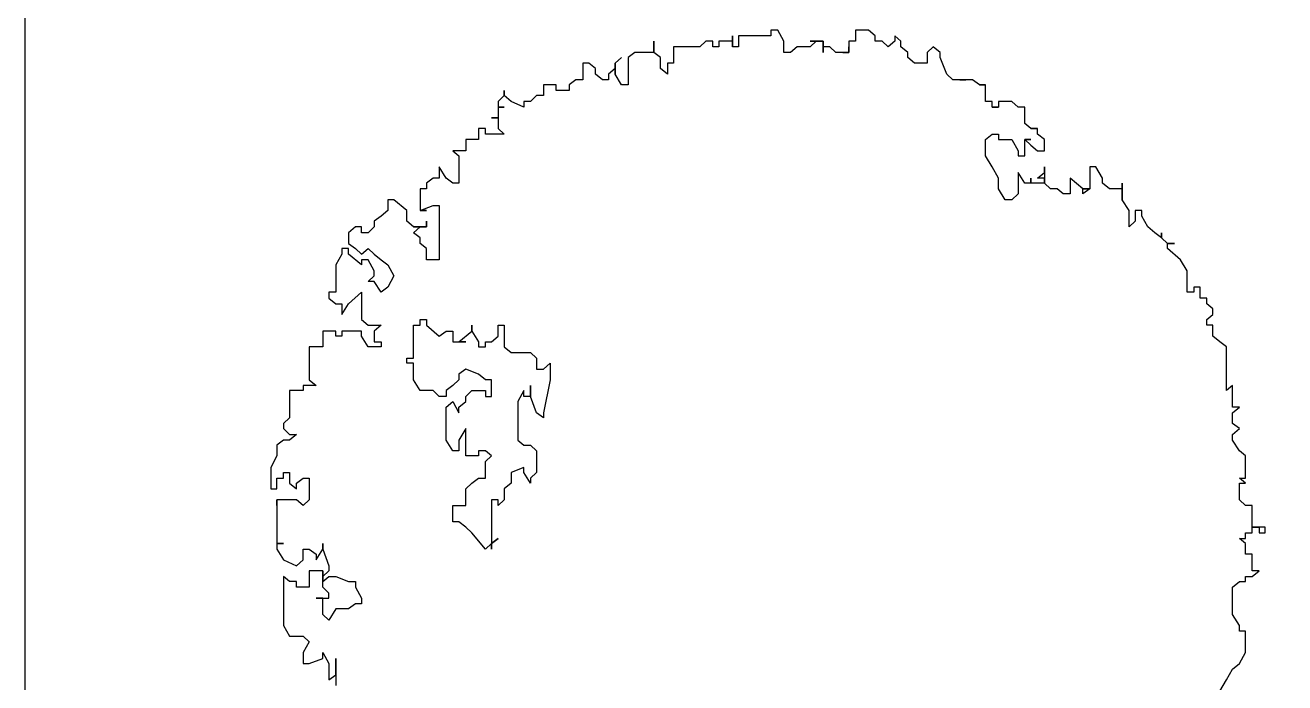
# Model space of a CAD drawing. Extents: x -30 to 1202, y 231 to 898.
# Drawn here: x 334.77 to 342.46, y 376.11 to 380.13 of the extents above; entities that cross this region are included whole.
import ezdxf

# ---------------------------------------------------------------- set-up
doc = ezdxf.new("R2010")
doc.units = 0
doc.header["$LTSCALE"] = 0.04
doc.layers.get('0').update_dxf_attribs({"linetype": 'CONTINUOUS'})
doc.layers.add('CONTORXXNP----00', color=255, linetype='CONTINUOUS')
doc.layers.add('PISO', color=1, linetype='CONTINUOUS')
doc.styles.get("Standard").update_dxf_attribs({"font": 'romans.shx'})

# ---------------------------------------------------------------- blocks, each defined once
blk = doc.blocks.new('ARB3')
at = {"color": 0}
for p, q in [((0.0136, 0.4913), (0.0078, 0.4913)), ((0.0078, 0.4913), (0.0078, 0.4852)), ((0.0136, 0.4852), (0.0136, 0.4913)), ((0.0078, 0.4782), (-0.0142, 0.4782)), ((-0.0142, 0.4782), (-0.0142, 0.4713)), ((0.0078, 0.4852), (0.0078, 0.4782)), ((0.0078, 0.4782), (0.0078, 0.4852)), ((0.0078, 0.4852), (0.0136, 0.4852)), ((0.0078, 0.4852), (0.0136, 0.4852)), ((0.0136, 0.4782), (0.0078, 0.4782)), ((0.0136, 0.4713), (0.0136, 0.4782)), ((0.0523, 0.4782), (0.0355, 0.4782)), ((0.0355, 0.4782), (0.0355, 0.4713)), ((0.0581, 0.4782), (0.0523, 0.4852)), ((0.0523, 0.4852), (0.0523, 0.4782)), ((0.0581, 0.4713), (0.0581, 0.4782)), ((-0.1085, 0.4583), (-0.1143, 0.4652)), ((-0.1143, 0.4652), (-0.1143, 0.4583)), ((-0.0924, 0.4652), (-0.0975, 0.4583)), ((-0.0866, 0.4583), (-0.0924, 0.4652)), ((-0.0698, 0.4652), (-0.0807, 0.4583)), ((-0.0646, 0.4713), (-0.0698, 0.4652)), ((-0.042, 0.4713), (-0.0646, 0.4713)), ((-0.0368, 0.4713), (-0.042, 0.4652)), ((-0.042, 0.4652), (-0.042, 0.4713)), ((-0.0368, 0.4652), (-0.0368, 0.4713)), ((-0.02, 0.4652), (-0.0368, 0.4652)), ((-0.0142, 0.4713), (-0.02, 0.4652)), ((0.0194, 0.4713), (0.0136, 0.4713)), ((0.0245, 0.4713), (0.0194, 0.4652)), ((0.0194, 0.4652), (0.0194, 0.4713)), ((0.0355, 0.4713), (0.0245, 0.4713)), ((0.0633, 0.4713), (0.0581, 0.4713)), ((0.0633, 0.4652), (0.0633, 0.4713)), ((0.0691, 0.4583), (0.0633, 0.4652)), ((0.1079, 0.4652), (0.0969, 0.4583)), ((0.1137, 0.4652), (0.1079, 0.4652)), ((0.1356, 0.4713), (0.1137, 0.4713)), ((0.1137, 0.4713), (0.1137, 0.4652)), ((0.1466, 0.4652), (0.1356, 0.4713)), ((0.1524, 0.4583), (0.1466, 0.4652)), ((-0.1757, 0.4521), (-0.1809, 0.4452)), ((-0.1311, 0.4521), (-0.1757, 0.4521)), ((-0.1143, 0.4583), (-0.1363, 0.4583)), ((-0.1363, 0.4583), (-0.1311, 0.4521)), ((-0.0975, 0.4583), (-0.1085, 0.4583)), ((-0.0807, 0.4583), (-0.0866, 0.4583)), ((0.0969, 0.4583), (0.0691, 0.4583)), ((0.1634, 0.4521), (0.1524, 0.4583)), ((0.175, 0.4452), (0.1634, 0.4521)), ((-0.2144, 0.4383), (-0.2196, 0.4321)), ((-0.2086, 0.4383), (-0.2144, 0.4383)), ((-0.2035, 0.4321), (-0.2086, 0.4383)), ((-0.1867, 0.4383), (-0.1976, 0.4383)), ((-0.1976, 0.4383), (-0.1976, 0.4321)), ((-0.1809, 0.4452), (-0.1867, 0.4383)), ((-0.2254, 0.4252), (-0.2364, 0.4252)), ((-0.2364, 0.4252), (-0.2364, 0.419)), ((-0.2196, 0.4321), (-0.2254, 0.4321)), ((-0.2254, 0.4321), (-0.2254, 0.4252)), ((-0.1976, 0.4321), (-0.2035, 0.4321)), ((-0.2532, 0.4121), (-0.2642, 0.4052)), ((-0.2312, 0.4121), (-0.2532, 0.4121)), ((-0.2364, 0.419), (-0.2312, 0.419)), ((-0.2312, 0.419), (-0.2312, 0.4121)), ((-0.281, 0.3921), (-0.281, 0.399)), ((-0.281, 0.399), (-0.281, 0.3921)), ((-0.2642, 0.4052), (-0.2758, 0.3921)), ((-0.2868, 0.386), (-0.2919, 0.386)), ((-0.2919, 0.386), (-0.2868, 0.386)), ((-0.2868, 0.386), (-0.2919, 0.3791)), ((-0.281, 0.3921), (-0.2868, 0.386)), ((-0.2758, 0.3921), (-0.281, 0.3921)), ((-0.2978, 0.3721), (-0.3087, 0.366)), ((-0.2919, 0.3791), (-0.2978, 0.3721)), ((-0.3087, 0.366), (-0.3146, 0.366)), ((-0.3146, 0.366), (-0.3146, 0.3591)), ((-0.3146, 0.3591), (-0.3036, 0.3591)), ((-0.3036, 0.3591), (-0.2978, 0.3529)), ((-0.3146, 0.3529), (-0.3255, 0.346)), ((-0.2978, 0.3529), (-0.3146, 0.3529)), ((-0.3255, 0.346), (-0.3423, 0.346)), ((-0.3423, 0.346), (-0.3365, 0.346)), ((-0.3365, 0.346), (-0.3365, 0.3329)), ((-0.3475, 0.326), (-0.3591, 0.3191)), ((-0.3423, 0.326), (-0.3475, 0.326)), ((-0.3365, 0.3329), (-0.3423, 0.326)), ((-0.3591, 0.3191), (-0.3591, 0.3129)), ((-0.3591, 0.3129), (-0.3365, 0.3129)), ((-0.3365, 0.3129), (-0.3365, 0.306)), ((-0.3365, 0.306), (-0.3365, 0.3129)), ((-0.3365, 0.3129), (-0.3313, 0.306)), ((-0.3365, 0.306), (-0.3475, 0.2929)), ((-0.3313, 0.306), (-0.3365, 0.306)), ((-0.3475, 0.2929), (-0.3313, 0.2929)), ((-0.3313, 0.286), (-0.3365, 0.2799)), ((-0.3313, 0.2929), (-0.3313, 0.286)), ((-0.3365, 0.2729), (-0.3423, 0.2668)), ((-0.3365, 0.2799), (-0.3365, 0.2729)), ((-0.3921, 0.2599), (-0.3979, 0.2599)), ((-0.3979, 0.2599), (-0.3979, 0.2529)), ((-0.3979, 0.2529), (-0.3979, 0.2599)), ((-0.3979, 0.2599), (-0.3979, 0.2529)), ((-0.3869, 0.2668), (-0.3921, 0.2599)), ((-0.3753, 0.2668), (-0.3869, 0.2668)), ((-0.3811, 0.2529), (-0.3753, 0.2599)), ((-0.3753, 0.2599), (-0.3753, 0.2668)), ((-0.3533, 0.2668), (-0.3591, 0.2668)), ((-0.3591, 0.2668), (-0.3423, 0.2668)), ((-0.3475, 0.2599), (-0.3533, 0.2668)), ((-0.3423, 0.2668), (-0.3475, 0.2668)), ((-0.3475, 0.2668), (-0.3475, 0.2599)), ((-0.3423, 0.2668), (-0.3423, 0.2529)), ((-0.403, 0.2468), (-0.4198, 0.2468)), ((-0.4198, 0.2468), (-0.4198, 0.2399)), ((-0.3979, 0.2529), (-0.403, 0.2468)), ((-0.3869, 0.2468), (-0.3869, 0.2529)), ((-0.3869, 0.2529), (-0.3869, 0.2468)), ((-0.3869, 0.2468), (-0.3811, 0.2529)), ((-0.3701, 0.2468), (-0.3869, 0.2468)), ((-0.3701, 0.2399), (-0.3701, 0.2468)), ((-0.3423, 0.2468), (-0.3533, 0.2399)), ((-0.3423, 0.2529), (-0.3475, 0.2529)), ((-0.3475, 0.2529), (-0.3423, 0.2529)), ((-0.3423, 0.2529), (-0.3423, 0.2468)), ((-0.4198, 0.2399), (-0.4256, 0.2337)), ((-0.4256, 0.2337), (-0.4256, 0.2199)), ((-0.3869, 0.2337), (-0.3753, 0.2399)), ((-0.3869, 0.2199), (-0.3869, 0.2337)), ((-0.3753, 0.2399), (-0.3701, 0.2399)), ((-0.3533, 0.2399), (-0.3313, 0.2399)), ((-0.3313, 0.2399), (-0.3255, 0.2337)), ((-0.3255, 0.2337), (-0.3255, 0.2268)), ((-0.4256, 0.2199), (-0.4198, 0.2199)), ((-0.4198, 0.2199), (-0.4198, 0.2137)), ((-0.4198, 0.2137), (-0.4198, 0.2199)), ((-0.4198, 0.2199), (-0.4198, 0.2137)), ((-0.3921, 0.2137), (-0.3921, 0.2199)), ((-0.3921, 0.2199), (-0.3869, 0.2199)), ((-0.3475, 0.2199), (-0.3591, 0.2137)), ((-0.3365, 0.2199), (-0.3475, 0.2199)), ((-0.3255, 0.2268), (-0.3365, 0.2199)), ((-0.4256, 0.2068), (-0.4424, 0.2068)), ((-0.4424, 0.2068), (-0.4424, 0.2007)), ((-0.4424, 0.2007), (-0.4424, 0.2068)), ((-0.4424, 0.2068), (-0.4424, 0.2007)), ((-0.4198, 0.2137), (-0.4256, 0.2137)), ((-0.4256, 0.2137), (-0.4256, 0.2068)), ((-0.3869, 0.2068), (-0.3921, 0.2137)), ((-0.3701, 0.2068), (-0.3869, 0.2068)), ((-0.3591, 0.2137), (-0.3701, 0.2068)), ((-0.4424, 0.2007), (-0.4476, 0.1937)), ((-0.4476, 0.1937), (-0.4476, 0.1807)), ((-0.4476, 0.1807), (-0.4476, 0.1868)), ((-0.4476, 0.1868), (-0.4476, 0.1737)), ((-0.4534, 0.1676), (-0.4702, 0.1607)), ((-0.4476, 0.1737), (-0.4534, 0.1676)), ((-0.4754, 0.1607), (-0.4812, 0.1537)), ((-0.4702, 0.1607), (-0.4754, 0.1607)), ((-0.4812, 0.1537), (-0.4754, 0.1476)), ((-0.4754, 0.1476), (-0.4644, 0.1476)), ((-0.4644, 0.1476), (-0.4644, 0.1345)), ((-0.4644, 0.1345), (-0.4702, 0.1276)), ((-0.487, 0.1207), (-0.4922, 0.1145)), ((-0.4812, 0.1207), (-0.487, 0.1207)), ((-0.4754, 0.1276), (-0.4812, 0.1207)), ((-0.4702, 0.1276), (-0.4754, 0.1276)), ((-0.4922, 0.1145), (-0.487, 0.1145)), ((-0.487, 0.1145), (-0.4812, 0.1076)), ((-0.4812, 0.1076), (-0.487, 0.1015)), ((-0.487, 0.0945), (-0.4922, 0.0945)), ((-0.487, 0.1015), (-0.487, 0.0945)), ((-0.498, 0.0745), (-0.487, 0.0745)), ((-0.487, 0.0745), (-0.487, 0.0676)), ((-0.487, 0.0676), (-0.4754, 0.0676)), ((-0.4754, 0.0676), (-0.4812, 0.0676)), ((-0.4812, 0.0676), (-0.4754, 0.0676)), ((-0.4754, 0.0676), (-0.4754, 0.0615)), ((-0.4754, 0.0615), (-0.4754, 0.0676)), ((-0.4754, 0.0676), (-0.4754, 0.0546)), ((-0.4754, 0.0546), (-0.4812, 0.0484)), ((-0.4754, 0.0415), (-0.487, 0.0415)), ((-0.487, 0.0415), (-0.487, 0.0284)), ((-0.4812, 0.0484), (-0.4812, 0.0415)), ((-0.4812, 0.0415), (-0.4754, 0.0415)), ((-0.487, 0.0284), (-0.487, 0.0346)), ((-0.487, 0.0346), (-0.4812, 0.0284)), ((-0.4812, 0.0284), (-0.4812, 0.0153)), ((-0.4812, 0.0153), (-0.4754, 0.0084)), ((-0.487, 0.0015), (-0.498, -0.0047)), ((-0.4754, 0.0015), (-0.487, 0.0015)), ((-0.4754, 0.0084), (-0.4754, 0.0015)), ((-0.4922, -0.0446), (-0.4812, -0.0446)), ((-0.4812, -0.0508), (-0.4922, -0.0508)), ((-0.4922, -0.0508), (-0.487, -0.0508)), ((-0.487, -0.0508), (-0.487, -0.0646)), ((-0.4812, -0.0446), (-0.4812, -0.0508)), ((-0.487, -0.0646), (-0.4812, -0.0646)), ((-0.4812, -0.0708), (-0.487, -0.0708)), ((-0.487, -0.0708), (-0.487, -0.0777)), ((-0.4812, -0.0646), (-0.4812, -0.0708)), ((-0.487, -0.0777), (-0.4812, -0.0839)), ((-0.4812, -0.0839), (-0.4812, -0.1108)), ((-0.4812, -0.1108), (-0.4644, -0.1108)), ((-0.4644, -0.1108), (-0.4644, -0.1169)), ((-0.4702, -0.1238), (-0.4754, -0.1308)), ((-0.4592, -0.1238), (-0.4702, -0.1238)), ((-0.4644, -0.1169), (-0.4534, -0.1169)), ((-0.4534, -0.1169), (-0.4592, -0.1238)), ((-0.4754, -0.1308), (-0.487, -0.1308)), ((-0.487, -0.1308), (-0.4754, -0.1308)), ((-0.4754, -0.1308), (-0.4754, -0.15)), ((-0.4754, -0.15), (-0.4702, -0.1569)), ((-0.4702, -0.1569), (-0.4424, -0.1569)), ((-0.4644, -0.17), (-0.4702, -0.1638)), ((-0.4702, -0.1638), (-0.4644, -0.17)), ((-0.4424, -0.1638), (-0.4534, -0.17)), ((-0.4424, -0.1569), (-0.4424, -0.1638)), ((-0.4534, -0.17), (-0.4644, -0.17)), ((-0.4644, -0.17), (-0.4592, -0.17)), ((-0.4592, -0.17), (-0.4534, -0.1769)), ((-0.4534, -0.1769), (-0.4476, -0.1769)), ((-0.4476, -0.1769), (-0.4476, -0.1831)), ((-0.4592, -0.19), (-0.4644, -0.1969)), ((-0.4534, -0.19), (-0.4592, -0.19)), ((-0.4476, -0.1831), (-0.4534, -0.19)), ((-0.4644, -0.1969), (-0.4644, -0.2031)), ((-0.4644, -0.2031), (-0.4476, -0.2031)), ((-0.4476, -0.2031), (-0.4476, -0.21)), ((-0.4476, -0.21), (-0.4424, -0.2169)), ((-0.4424, -0.2169), (-0.4366, -0.2169)), ((-0.4366, -0.2169), (-0.4366, -0.23)), ((-0.4366, -0.23), (-0.4424, -0.23)), ((-0.4424, -0.23), (-0.4424, -0.243)), ((-0.4424, -0.243), (-0.4315, -0.243)), ((-0.4315, -0.243), (-0.4315, -0.25)), ((-0.1531, -0.243), (-0.1589, -0.2361)), ((-0.1589, -0.2361), (-0.1421, -0.2361)), ((-0.1531, -0.25), (-0.1531, -0.243)), ((-0.1421, -0.2361), (-0.1085, -0.243)), ((-0.1085, -0.243), (-0.1033, -0.243)), ((-0.1033, -0.243), (-0.1085, -0.25)), ((-0.4315, -0.25), (-0.4256, -0.2561)), ((-0.4256, -0.2561), (-0.4256, -0.263)), ((-0.1699, -0.2561), (-0.1641, -0.25)), ((-0.1699, -0.2761), (-0.1699, -0.2561)), ((-0.1641, -0.25), (-0.1531, -0.25)), ((-0.1253, -0.2561), (-0.1363, -0.2561)), ((-0.1363, -0.2561), (-0.1253, -0.2561)), ((-0.1085, -0.25), (-0.1253, -0.2561)), ((-0.1253, -0.2561), (-0.1253, -0.263)), ((-0.0756, -0.2561), (-0.0698, -0.25)), ((-0.0756, -0.263), (-0.0756, -0.2561)), ((-0.0698, -0.25), (-0.0478, -0.25)), ((-0.0478, -0.25), (-0.042, -0.2561)), ((-0.0368, -0.2561), (-0.0478, -0.263)), ((-0.042, -0.2561), (-0.0368, -0.2561)), ((-0.4256, -0.263), (-0.4198, -0.263)), ((-0.4198, -0.263), (-0.4256, -0.2761)), ((-0.1253, -0.263), (-0.1311, -0.263)), ((-0.1311, -0.263), (-0.1201, -0.2692)), ((-0.1201, -0.2692), (-0.0807, -0.2692)), ((-0.0807, -0.2692), (-0.0756, -0.263)), ((-0.0478, -0.263), (-0.053, -0.263)), ((-0.053, -0.263), (-0.0478, -0.2761)), ((-0.4256, -0.2761), (-0.4315, -0.283)), ((-0.1757, -0.283), (-0.1699, -0.2761)), ((-0.0478, -0.2761), (-0.0368, -0.2761)), ((-0.0368, -0.2761), (-0.031, -0.283)), ((-0.4315, -0.283), (-0.4366, -0.283)), ((-0.4366, -0.283), (-0.4315, -0.283)), ((-0.4315, -0.283), (-0.4256, -0.2892)), ((-0.4256, -0.2892), (-0.4198, -0.2892)), ((-0.4198, -0.2892), (-0.4198, -0.283)), ((-0.4198, -0.283), (-0.4198, -0.2892)), ((-0.4198, -0.2892), (-0.4089, -0.2892)), ((-0.4089, -0.2892), (-0.4089, -0.2961)), ((-0.4089, -0.2961), (-0.4089, -0.2892)), ((-0.4089, -0.2892), (-0.3979, -0.2892)), ((-0.3979, -0.2892), (-0.3921, -0.283)), ((-0.3921, -0.283), (-0.3921, -0.3022)), ((-0.1976, -0.2892), (-0.1976, -0.283)), ((-0.1976, -0.283), (-0.1757, -0.283)), ((-0.1867, -0.2892), (-0.1976, -0.2892)), ((-0.1809, -0.2961), (-0.1867, -0.2892)), ((-0.031, -0.283), (-0.02, -0.283)), ((-0.02, -0.283), (-0.0142, -0.2892)), ((-0.0142, -0.2892), (-0.02, -0.2892)), ((-0.02, -0.2892), (-0.02, -0.2961)), ((0.0245, -0.2961), (0.0194, -0.2892)), ((0.0194, -0.2892), (0.0245, -0.2961)), ((-0.3921, -0.3022), (-0.3979, -0.3022)), ((-0.3979, -0.3022), (-0.3979, -0.3092)), ((-0.1809, -0.3022), (-0.1809, -0.2961)), ((-0.1757, -0.3022), (-0.1809, -0.3022)), ((-0.1757, -0.3092), (-0.1757, -0.3022)), ((-0.1421, -0.3022), (-0.1479, -0.3092)), ((-0.1253, -0.2961), (-0.1421, -0.2961)), ((-0.1421, -0.2961), (-0.1421, -0.3022)), ((-0.1311, -0.3161), (-0.1311, -0.3022)), ((-0.1311, -0.3022), (-0.1253, -0.3022)), ((-0.1253, -0.3022), (-0.1253, -0.2961)), ((-0.0646, -0.2961), (-0.0698, -0.3022)), ((-0.0698, -0.3022), (-0.0698, -0.3092)), ((-0.0588, -0.3022), (-0.0646, -0.2961)), ((-0.042, -0.3022), (-0.0588, -0.3022)), ((-0.042, -0.3092), (-0.042, -0.3022)), ((-0.02, -0.2961), (0.0304, -0.2961)), ((0.0304, -0.3022), (0.0136, -0.3161)), ((0.0304, -0.2961), (0.0245, -0.2961)), ((0.0245, -0.2961), (0.0304, -0.3022)), ((-0.3979, -0.3092), (-0.3869, -0.3092)), ((-0.3869, -0.3092), (-0.3869, -0.3222)), ((-0.1918, -0.3161), (-0.1976, -0.3161)), ((-0.1976, -0.3161), (-0.1918, -0.3161)), ((-0.1918, -0.3161), (-0.1809, -0.3092)), ((-0.1809, -0.3292), (-0.1918, -0.3161)), ((-0.1809, -0.3092), (-0.1757, -0.3092)), ((-0.1479, -0.3092), (-0.1531, -0.3222)), ((-0.1253, -0.3222), (-0.1311, -0.3161)), ((-0.0698, -0.3092), (-0.0646, -0.3092)), ((-0.0646, -0.3092), (-0.0646, -0.3222)), ((-0.0368, -0.3161), (-0.042, -0.3092)), ((-0.031, -0.3222), (-0.0368, -0.3161)), ((0.0136, -0.3161), (0.0078, -0.3222)), ((-0.3869, -0.3222), (-0.3753, -0.3222)), ((-0.3753, -0.3222), (-0.3753, -0.3353)), ((-0.3753, -0.3353), (-0.3701, -0.3292)), ((-0.3701, -0.3292), (-0.3423, -0.3292)), ((-0.3423, -0.3292), (-0.3423, -0.3353)), ((-0.1809, -0.3353), (-0.1809, -0.3222)), ((-0.1809, -0.3222), (-0.1809, -0.3292)), ((-0.1809, -0.3292), (-0.1809, -0.3222)), ((-0.1809, -0.3222), (-0.1809, -0.3292)), ((-0.1531, -0.3222), (-0.1479, -0.3292)), ((-0.1479, -0.3292), (-0.1421, -0.3292)), ((-0.1421, -0.3292), (-0.1363, -0.3353)), ((-0.1201, -0.3222), (-0.1253, -0.3222)), ((-0.1143, -0.3292), (-0.1201, -0.3222)), ((-0.1201, -0.3353), (-0.1085, -0.3292)), ((-0.1085, -0.3292), (-0.1143, -0.3292)), ((-0.0646, -0.3222), (-0.0924, -0.3222)), ((-0.0924, -0.3222), (-0.0807, -0.3292)), ((-0.0807, -0.3292), (-0.0698, -0.3292)), ((-0.0698, -0.3292), (-0.0698, -0.3353)), ((-0.0142, -0.3222), (-0.031, -0.3222)), ((-0.0142, -0.3353), (-0.0142, -0.3222)), ((0.0078, -0.3222), (0.0026, -0.3292)), ((0.0026, -0.3292), (0.0026, -0.3353)), ((-0.3475, -0.3422), (-0.3591, -0.3492)), ((-0.3423, -0.3353), (-0.3475, -0.3422)), ((-0.1918, -0.3422), (-0.1918, -0.3353)), ((-0.1918, -0.3353), (-0.1809, -0.3353)), ((-0.1867, -0.3492), (-0.1918, -0.3422)), ((-0.1363, -0.3353), (-0.1311, -0.3422)), ((-0.1311, -0.3422), (-0.1253, -0.3422)), ((-0.1253, -0.3422), (-0.1253, -0.3492)), ((-0.1143, -0.3422), (-0.1201, -0.3353)), ((-0.0807, -0.3422), (-0.1143, -0.3422)), ((-0.0698, -0.3353), (-0.0807, -0.3422)), ((0.0026, -0.3353), (-0.0142, -0.3353)), ((-0.3591, -0.3492), (-0.3475, -0.3492)), ((-0.3475, -0.3492), (-0.3475, -0.3553)), ((-0.3475, -0.3553), (-0.3423, -0.3622)), ((-0.3197, -0.3553), (-0.3197, -0.3492)), ((-0.3197, -0.3492), (-0.2642, -0.3492)), ((-0.3146, -0.3684), (-0.3197, -0.3553)), ((-0.2642, -0.3492), (-0.2642, -0.3622)), ((-0.1976, -0.3622), (-0.1867, -0.3492)), ((-0.1253, -0.3492), (-0.1311, -0.3553)), ((-0.1311, -0.3553), (-0.1311, -0.3684)), ((-0.3423, -0.3622), (-0.3365, -0.3622)), ((-0.3365, -0.3622), (-0.3365, -0.3684)), ((-0.3365, -0.3684), (-0.3146, -0.3684)), ((-0.3146, -0.3684), (-0.3146, -0.3622)), ((-0.3146, -0.3622), (-0.3146, -0.3684)), ((-0.2978, -0.3622), (-0.3036, -0.3622)), ((-0.3036, -0.3622), (-0.2978, -0.3622)), ((-0.2978, -0.3684), (-0.2978, -0.3622)), ((-0.2978, -0.3622), (-0.2978, -0.3753)), ((-0.2919, -0.3753), (-0.2978, -0.3684)), ((-0.2868, -0.3684), (-0.2919, -0.3753)), ((-0.281, -0.3684), (-0.2868, -0.3684)), ((-0.2758, -0.3622), (-0.281, -0.3684)), ((-0.2642, -0.3622), (-0.2758, -0.3622)), ((-0.2035, -0.3684), (-0.2035, -0.3622)), ((-0.2035, -0.3622), (-0.1976, -0.3622)), ((-0.1976, -0.3684), (-0.2035, -0.3684)), ((-0.1976, -0.3753), (-0.1976, -0.3684)), ((-0.1311, -0.3684), (-0.1421, -0.3753)), ((-0.3146, -0.3822), (-0.3255, -0.3953)), ((-0.3036, -0.3822), (-0.3146, -0.3822)), ((-0.2978, -0.3753), (-0.3036, -0.3822)), ((-0.1641, -0.3753), (-0.1976, -0.3753)), ((-0.1641, -0.3822), (-0.1641, -0.3753)), ((-0.1589, -0.3822), (-0.1641, -0.3822)), ((-0.1421, -0.3753), (-0.1589, -0.3753)), ((-0.1589, -0.3753), (-0.1589, -0.3822)), ((-0.3255, -0.3953), (-0.3255, -0.4014)), ((-0.259, -0.4014), (-0.248, -0.3953)), ((-0.248, -0.3953), (-0.2364, -0.4014)), ((-0.3255, -0.4014), (-0.3146, -0.4014)), ((-0.3146, -0.4014), (-0.3087, -0.4084)), ((-0.3087, -0.4084), (-0.3036, -0.4153)), ((-0.27, -0.4153), (-0.2642, -0.4084)), ((-0.2642, -0.4084), (-0.259, -0.4014)), ((-0.2312, -0.4084), (-0.2422, -0.4153)), ((-0.2364, -0.4014), (-0.2312, -0.4084)), ((-0.1976, -0.4214), (-0.1976, -0.4084)), ((-0.1976, -0.4084), (-0.1918, -0.4153)), ((-0.1809, -0.4153), (-0.1809, -0.4084)), ((-0.1809, -0.4084), (-0.1757, -0.4084)), ((-0.1757, -0.4084), (-0.1757, -0.4214)), ((-0.3036, -0.4153), (-0.2978, -0.4153)), ((-0.2978, -0.4153), (-0.2919, -0.4214)), ((-0.2919, -0.4214), (-0.2919, -0.4284)), ((-0.2758, -0.4214), (-0.27, -0.4153)), ((-0.27, -0.4284), (-0.2758, -0.4214)), ((-0.2532, -0.4153), (-0.2642, -0.4214)), ((-0.2642, -0.4214), (-0.2642, -0.4284)), ((-0.248, -0.4153), (-0.2532, -0.4153)), ((-0.2422, -0.4214), (-0.248, -0.4153)), ((-0.2422, -0.4153), (-0.2422, -0.4214)), ((-0.2035, -0.4284), (-0.1976, -0.4214)), ((-0.1918, -0.4153), (-0.1809, -0.4153)), ((-0.1757, -0.4214), (-0.1867, -0.4284)), ((-0.2919, -0.4284), (-0.2978, -0.4284)), ((-0.2978, -0.4284), (-0.2978, -0.4345)), ((-0.2978, -0.4345), (-0.2919, -0.4414)), ((-0.281, -0.4414), (-0.2758, -0.4345)), ((-0.2758, -0.4345), (-0.27, -0.4284)), ((-0.259, -0.4284), (-0.27, -0.4414)), ((-0.2642, -0.4284), (-0.259, -0.4284)), ((-0.2196, -0.4414), (-0.2312, -0.4284)), ((-0.2312, -0.4284), (-0.2035, -0.4284)), ((-0.1867, -0.4284), (-0.1918, -0.4284)), ((-0.1918, -0.4284), (-0.1918, -0.4484)), ((0.0633, -0.4414), (0.0633, -0.4345)), ((0.0633, -0.4345), (0.0691, -0.4345)), ((0.0691, -0.4345), (0.0801, -0.4284)), ((0.0801, -0.4284), (0.0859, -0.4284)), ((0.0859, -0.4284), (0.0859, -0.4345)), ((0.0859, -0.4345), (0.0911, -0.4414)), ((-0.2919, -0.4414), (-0.281, -0.4414)), ((-0.27, -0.4414), (-0.2758, -0.4414)), ((-0.2758, -0.4414), (-0.2758, -0.4484)), ((-0.2758, -0.4484), (-0.27, -0.4484)), ((-0.27, -0.4484), (-0.259, -0.4545)), ((-0.2086, -0.4484), (-0.2196, -0.4414)), ((-0.2196, -0.4545), (-0.2196, -0.4484)), ((-0.2196, -0.4484), (-0.2086, -0.4484)), ((-0.1918, -0.4484), (-0.1867, -0.4484)), ((-0.1867, -0.4484), (-0.1867, -0.4545)), ((0.0581, -0.4545), (0.0633, -0.4414)), ((0.0911, -0.4414), (0.0911, -0.4545)), ((-0.259, -0.4545), (-0.2312, -0.4545)), ((-0.2312, -0.4545), (-0.2312, -0.4614)), ((-0.2312, -0.4614), (-0.2254, -0.4614)), ((-0.2254, -0.4614), (-0.2196, -0.4545)), ((-0.1867, -0.4545), (-0.1918, -0.4545)), ((-0.1918, -0.4545), (-0.1918, -0.4676)), ((0.0304, -0.4676), (0.0472, -0.4614)), ((0.0472, -0.4614), (0.0523, -0.4614)), ((0.0523, -0.4614), (0.0581, -0.4676)), ((0.0581, -0.4614), (0.0581, -0.4545)), ((0.0633, -0.4676), (0.0581, -0.4614)), ((0.0749, -0.4614), (0.0691, -0.4676)), ((0.0801, -0.4614), (0.0749, -0.4614)), ((0.0801, -0.4745), (0.0801, -0.4614)), ((0.0911, -0.4545), (0.1027, -0.4614)), ((0.1027, -0.4614), (0.0969, -0.4676)), ((0.1356, -0.4676), (0.1466, -0.4614)), ((0.1582, -0.4545), (0.1415, -0.4545)), ((0.1415, -0.4545), (0.1692, -0.4545)), ((0.1466, -0.4614), (0.1634, -0.4614)), ((0.1634, -0.4614), (0.1582, -0.4545)), ((-0.1918, -0.4676), (-0.1757, -0.4676)), ((-0.1757, -0.4676), (-0.1757, -0.4814)), ((0.0304, -0.4676), (0.0245, -0.4676)), ((0.0245, -0.4676), (0.0304, -0.4676)), ((0.0413, -0.4745), (0.0304, -0.4676)), ((0.0691, -0.4676), (0.0523, -0.4676)), ((0.0523, -0.4676), (0.0523, -0.4814)), ((0.0581, -0.4676), (0.0633, -0.4676)), ((0.0969, -0.4676), (0.0801, -0.4676)), ((0.0801, -0.4676), (0.0801, -0.4745)), ((0.1415, -0.4676), (0.1356, -0.4676)), ((0.1466, -0.4814), (0.1415, -0.4676)), ((-0.1757, -0.4814), (-0.1421, -0.4814)), ((-0.1421, -0.4814), (-0.1363, -0.4745)), ((-0.1363, -0.4745), (-0.1363, -0.4876)), ((-0.042, -0.4876), (-0.042, -0.4814)), ((-0.042, -0.4814), (-0.02, -0.4814)), ((-0.02, -0.4814), (-0.0142, -0.4876)), ((0.0304, -0.4814), (0.0355, -0.4745)), ((0.0304, -0.4876), (0.0304, -0.4814)), ((0.0355, -0.4745), (0.0413, -0.4745)), ((0.0523, -0.4814), (0.0691, -0.4814)), ((0.0691, -0.4814), (0.0691, -0.4945)), ((0.1188, -0.4876), (0.1247, -0.4814)), ((0.1247, -0.4814), (0.1356, -0.4876)), ((0.1466, -0.4876), (0.1466, -0.4814)), ((-0.1363, -0.4876), (-0.1311, -0.4876)), ((-0.1311, -0.4876), (-0.1311, -0.5014)), ((-0.0866, -0.5014), (-0.0866, -0.4945)), ((-0.0866, -0.4945), (-0.0807, -0.5014)), ((-0.0368, -0.4945), (-0.042, -0.4876)), ((-0.0368, -0.5014), (-0.031, -0.4945)), ((-0.031, -0.4945), (-0.0368, -0.4945)), ((-0.0142, -0.4876), (-0.02, -0.4945)), ((-0.02, -0.4945), (-0.02, -0.5145)), ((0.0413, -0.4876), (0.0304, -0.4876)), ((0.0472, -0.4945), (0.0413, -0.4876)), ((0.0413, -0.5076), (0.0472, -0.4945)), ((0.0691, -0.4945), (0.0633, -0.4945)), ((0.0633, -0.4945), (0.0633, -0.5014)), ((0.1188, -0.5014), (0.1188, -0.4876)), ((0.1356, -0.4876), (0.1466, -0.4876)), ((-0.1311, -0.5014), (-0.1033, -0.5014)), ((-0.1033, -0.5014), (-0.0975, -0.5076)), ((-0.0975, -0.5076), (-0.0924, -0.5076)), ((-0.0924, -0.5076), (-0.0866, -0.5014)), ((-0.0807, -0.5014), (-0.0807, -0.5076)), ((-0.0807, -0.5076), (-0.0756, -0.5145)), ((-0.0478, -0.5076), (-0.0478, -0.5014)), ((-0.0478, -0.5014), (-0.0368, -0.5014)), ((-0.042, -0.5076), (-0.0478, -0.5076)), ((-0.042, -0.5145), (-0.042, -0.5076)), ((0.0245, -0.5145), (0.0245, -0.5076)), ((0.0245, -0.5076), (0.0245, -0.5145)), ((0.0304, -0.5145), (0.0413, -0.5076)), ((0.0633, -0.5014), (0.0581, -0.5076)), ((0.0581, -0.5076), (0.1079, -0.5076)), ((0.1079, -0.5076), (0.1188, -0.5014)), ((-0.0756, -0.5145), (-0.0646, -0.5145)), ((-0.0646, -0.5145), (-0.053, -0.5206)), ((-0.053, -0.5206), (-0.031, -0.5206)), ((-0.031, -0.5145), (-0.042, -0.5145)), ((-0.031, -0.5206), (-0.031, -0.5145)), ((-0.02, -0.5145), (-0.0142, -0.5145)), ((-0.0142, -0.5145), (-0.02, -0.5145)), ((-0.02, -0.5145), (0.0245, -0.5145)), ((0.0245, -0.5145), (0.0304, -0.5145))]:
    blk.add_line(p, q, dxfattribs=at)
for p, q in [((-0.4922, 0.0945), (-0.498, 0.0876)), ((-0.498, 0.0876), (-0.498, 0.0745)), ((-0.498, -0.0047), (-0.498, -0.0116)), ((-0.498, -0.0116), (-0.4922, -0.0116)), ((-0.4922, -0.0116), (-0.4922, -0.0446))]:
    blk.add_line(p, q)
at = {"layer": 'CONTORXXNP----00'}
for p, q in [((-0.0142, 0.4782), (-0.0142, 0.4713)), ((0.0078, 0.4782), (-0.0142, 0.4782)), ((0.0136, 0.4782), (0.0078, 0.4782)), ((0.0136, 0.4713), (0.0136, 0.4782)), ((0.0355, 0.4782), (0.0355, 0.4713)), ((0.0523, 0.4782), (0.0355, 0.4782)), ((0.0523, 0.4852), (0.0523, 0.4782)), ((0.0581, 0.4782), (0.0523, 0.4852)), ((0.0581, 0.4713), (0.0581, 0.4782)), ((-0.1143, 0.4652), (-0.1143, 0.4583)), ((-0.1085, 0.4583), (-0.1143, 0.4652)), ((-0.0924, 0.4652), (-0.0975, 0.4583)), ((-0.0866, 0.4583), (-0.0924, 0.4652)), ((-0.0698, 0.4652), (-0.0807, 0.4583)), ((-0.0646, 0.4713), (-0.0698, 0.4652)), ((-0.042, 0.4713), (-0.0646, 0.4713)), ((-0.042, 0.4652), (-0.042, 0.4713)), ((-0.0368, 0.4713), (-0.042, 0.4652)), ((-0.0368, 0.4652), (-0.0368, 0.4713)), ((-0.02, 0.4652), (-0.0368, 0.4652)), ((-0.0142, 0.4713), (-0.02, 0.4652)), ((0.0194, 0.4713), (0.0136, 0.4713)), ((0.0194, 0.4652), (0.0194, 0.4713)), ((0.0245, 0.4713), (0.0194, 0.4652)), ((0.0355, 0.4713), (0.0245, 0.4713)), ((0.0633, 0.4713), (0.0581, 0.4713)), ((0.0633, 0.4652), (0.0633, 0.4713)), ((0.0691, 0.4583), (0.0633, 0.4652)), ((0.1079, 0.4652), (0.0969, 0.4583)), ((0.1137, 0.4652), (0.1079, 0.4652)), ((0.1137, 0.4713), (0.1137, 0.4652)), ((0.1356, 0.4713), (0.1137, 0.4713)), ((0.1466, 0.4652), (0.1356, 0.4713)), ((0.1524, 0.4583), (0.1466, 0.4652)), ((-0.1757, 0.4521), (-0.1809, 0.4452)), ((-0.1311, 0.4521), (-0.1757, 0.4521)), ((-0.1363, 0.4583), (-0.1311, 0.4521)), ((-0.1143, 0.4583), (-0.1363, 0.4583)), ((-0.0975, 0.4583), (-0.1085, 0.4583)), ((-0.0807, 0.4583), (-0.0866, 0.4583)), ((0.0969, 0.4583), (0.0691, 0.4583)), ((0.1634, 0.4521), (0.1524, 0.4583)), ((0.175, 0.4452), (0.1634, 0.4521)), ((-0.2144, 0.4383), (-0.2196, 0.4321)), ((-0.2086, 0.4383), (-0.2144, 0.4383)), ((-0.2035, 0.4321), (-0.2086, 0.4383)), ((-0.1976, 0.4383), (-0.1976, 0.4321)), ((-0.1867, 0.4383), (-0.1976, 0.4383)), ((-0.1809, 0.4452), (-0.1867, 0.4383)), ((-0.2364, 0.4252), (-0.2364, 0.419)), ((-0.2254, 0.4252), (-0.2364, 0.4252)), ((-0.2254, 0.4321), (-0.2254, 0.4252)), ((-0.2196, 0.4321), (-0.2254, 0.4321)), ((-0.1976, 0.4321), (-0.2035, 0.4321)), ((-0.2532, 0.4121), (-0.2642, 0.4052)), ((-0.2312, 0.4121), (-0.2532, 0.4121)), ((-0.2364, 0.419), (-0.2312, 0.419)), ((-0.2312, 0.419), (-0.2312, 0.4121)), ((-0.2642, 0.4052), (-0.2758, 0.3921)), ((-0.2868, 0.386), (-0.2919, 0.3791)), ((-0.281, 0.3921), (-0.2868, 0.386)), ((-0.2758, 0.3921), (-0.281, 0.3921)), ((-0.2978, 0.3721), (-0.3087, 0.366)), ((-0.2919, 0.3791), (-0.2978, 0.3721)), ((-0.3146, 0.366), (-0.3146, 0.3591)), ((-0.3087, 0.366), (-0.3146, 0.366)), ((-0.3146, 0.3591), (-0.3036, 0.3591)), ((-0.3036, 0.3591), (-0.2978, 0.3529)), ((-0.3146, 0.3529), (-0.3255, 0.346)), ((-0.2978, 0.3529), (-0.3146, 0.3529)), ((-0.3365, 0.346), (-0.3255, 0.346)), ((-0.3365, 0.346), (-0.3365, 0.3329)), ((-0.3475, 0.326), (-0.3591, 0.3191)), ((-0.3423, 0.326), (-0.3475, 0.326)), ((-0.3365, 0.3329), (-0.3423, 0.326)), ((-0.3591, 0.3191), (-0.3591, 0.3129)), ((-0.3591, 0.3129), (-0.3365, 0.3129)), ((-0.3365, 0.306), (-0.3365, 0.3129)), ((-0.3365, 0.3129), (-0.3365, 0.306)), ((-0.3365, 0.306), (-0.3475, 0.2929)), ((-0.3475, 0.2929), (-0.3313, 0.2929)), ((-0.3313, 0.286), (-0.3365, 0.2799)), ((-0.3313, 0.2929), (-0.3313, 0.286)), ((-0.3365, 0.2729), (-0.3423, 0.2668)), ((-0.3365, 0.2799), (-0.3365, 0.2729)), ((-0.3979, 0.2599), (-0.3979, 0.2529)), ((-0.3979, 0.2529), (-0.3979, 0.2599)), ((-0.3979, 0.2599), (-0.3979, 0.2529)), ((-0.3921, 0.2599), (-0.3979, 0.2599)), ((-0.3869, 0.2668), (-0.3921, 0.2599)), ((-0.3753, 0.2668), (-0.3869, 0.2668)), ((-0.3811, 0.2529), (-0.3753, 0.2599)), ((-0.3753, 0.2599), (-0.3753, 0.2668)), ((-0.3423, 0.2668), (-0.3423, 0.2529)), ((-0.4198, 0.2468), (-0.4198, 0.2399)), ((-0.403, 0.2468), (-0.4198, 0.2468)), ((-0.3979, 0.2529), (-0.403, 0.2468)), ((-0.3869, 0.2468), (-0.3811, 0.2529)), ((-0.3701, 0.2468), (-0.3869, 0.2468)), ((-0.3701, 0.2399), (-0.3701, 0.2468)), ((-0.3423, 0.2468), (-0.3533, 0.2399)), ((-0.3423, 0.2529), (-0.3423, 0.2468)), ((-0.4198, 0.2399), (-0.4256, 0.2337)), ((-0.4256, 0.2337), (-0.4256, 0.2199)), ((-0.3869, 0.2337), (-0.3753, 0.2399)), ((-0.3869, 0.2199), (-0.3869, 0.2337)), ((-0.3753, 0.2399), (-0.3701, 0.2399)), ((-0.3533, 0.2399), (-0.3313, 0.2399)), ((-0.3313, 0.2399), (-0.3255, 0.2337)), ((-0.3255, 0.2337), (-0.3255, 0.2268)), ((-0.4256, 0.2199), (-0.4198, 0.2199)), ((-0.4198, 0.2199), (-0.4198, 0.2137)), ((-0.4198, 0.2137), (-0.4198, 0.2199)), ((-0.4198, 0.2199), (-0.4198, 0.2137)), ((-0.3921, 0.2199), (-0.3869, 0.2199)), ((-0.3921, 0.2137), (-0.3921, 0.2199)), ((-0.3475, 0.2199), (-0.3591, 0.2137)), ((-0.3365, 0.2199), (-0.3475, 0.2199)), ((-0.3255, 0.2268), (-0.3365, 0.2199)), ((-0.4424, 0.2068), (-0.4424, 0.2007)), ((-0.4424, 0.2007), (-0.4424, 0.2068)), ((-0.4424, 0.2068), (-0.4424, 0.2007)), ((-0.4256, 0.2068), (-0.4424, 0.2068)), ((-0.4256, 0.2137), (-0.4256, 0.2068)), ((-0.4198, 0.2137), (-0.4256, 0.2137)), ((-0.3869, 0.2068), (-0.3921, 0.2137)), ((-0.3701, 0.2068), (-0.3869, 0.2068)), ((-0.3591, 0.2137), (-0.3701, 0.2068)), ((-0.4424, 0.2007), (-0.4476, 0.1937)), ((-0.4476, 0.1937), (-0.4476, 0.1807)), ((-0.4476, 0.1868), (-0.4476, 0.1737)), ((-0.4476, 0.1807), (-0.4476, 0.1868)), ((-0.4534, 0.1676), (-0.4702, 0.1607)), ((-0.4476, 0.1737), (-0.4534, 0.1676)), ((-0.4754, 0.1607), (-0.4812, 0.1537)), ((-0.4702, 0.1607), (-0.4754, 0.1607)), ((-0.4812, 0.1537), (-0.4754, 0.1476)), ((-0.4754, 0.1476), (-0.4644, 0.1476)), ((-0.4644, 0.1476), (-0.4644, 0.1345)), ((-0.4644, 0.1345), (-0.4702, 0.1276)), ((-0.487, 0.1207), (-0.4922, 0.1145)), ((-0.4812, 0.1207), (-0.487, 0.1207)), ((-0.4754, 0.1276), (-0.4812, 0.1207)), ((-0.4702, 0.1276), (-0.4754, 0.1276)), ((-0.4922, 0.1145), (-0.487, 0.1145)), ((-0.487, 0.1145), (-0.4812, 0.1076)), ((-0.4812, 0.1076), (-0.487, 0.1015)), ((-0.4922, 0.0945), (-0.498, 0.0876)), ((-0.487, 0.0945), (-0.4922, 0.0945)), ((-0.487, 0.1015), (-0.487, 0.0945)), ((-0.498, 0.0876), (-0.498, 0.0745)), ((-0.498, 0.0745), (-0.487, 0.0745)), ((-0.487, 0.0745), (-0.487, 0.0676)), ((-0.487, 0.0676), (-0.4754, 0.0676)), ((-0.4812, 0.0676), (-0.4754, 0.0676)), ((-0.4754, 0.0676), (-0.4812, 0.0676)), ((-0.4754, 0.0676), (-0.4754, 0.0546)), ((-0.4754, 0.0615), (-0.4754, 0.0676)), ((-0.4754, 0.0676), (-0.4754, 0.0615)), ((-0.4754, 0.0546), (-0.4812, 0.0484)), ((-0.487, 0.0415), (-0.4812, 0.0415)), ((-0.487, 0.0346), (-0.487, 0.0415)), ((-0.4812, 0.0484), (-0.4812, 0.0415)), ((-0.487, 0.0346), (-0.4812, 0.0284)), ((-0.4812, 0.0284), (-0.4812, 0.0153)), ((-0.4812, 0.0153), (-0.4754, 0.0084)), ((-0.487, 0.0015), (-0.498, -0.0047)), ((-0.4754, 0.0015), (-0.487, 0.0015)), ((-0.4754, 0.0084), (-0.4754, 0.0015)), ((-0.498, -0.0047), (-0.498, -0.0116)), ((-0.498, -0.0116), (-0.4922, -0.0116)), ((-0.4922, -0.0116), (-0.4922, -0.0446)), ((-0.4922, -0.0446), (-0.4812, -0.0446)), ((-0.487, -0.0508), (-0.4812, -0.0508)), ((-0.487, -0.0508), (-0.487, -0.0646)), ((-0.4812, -0.0446), (-0.4812, -0.0508)), ((-0.487, -0.0646), (-0.4812, -0.0646)), ((-0.487, -0.0708), (-0.487, -0.0777)), ((-0.4812, -0.0708), (-0.487, -0.0708)), ((-0.4812, -0.0646), (-0.4812, -0.0708)), ((-0.487, -0.0777), (-0.4812, -0.0839)), ((-0.4812, -0.0839), (-0.4812, -0.1108)), ((-0.4812, -0.1108), (-0.4644, -0.1108)), ((-0.4644, -0.1108), (-0.4644, -0.1169)), ((-0.4702, -0.1238), (-0.4754, -0.1308)), ((-0.4592, -0.1238), (-0.4702, -0.1238)), ((-0.4644, -0.1169), (-0.4534, -0.1169)), ((-0.4534, -0.1169), (-0.4592, -0.1238)), ((-0.4754, -0.1308), (-0.4754, -0.15)), ((-0.4754, -0.15), (-0.4702, -0.1569)), ((-0.4702, -0.1569), (-0.4424, -0.1569)), ((-0.4424, -0.1638), (-0.4534, -0.17)), ((-0.4424, -0.1569), (-0.4424, -0.1638)), ((-0.4592, -0.17), (-0.4534, -0.17)), ((-0.4592, -0.17), (-0.4534, -0.1769)), ((-0.4534, -0.1769), (-0.4476, -0.1769)), ((-0.4476, -0.1769), (-0.4476, -0.1831)), ((-0.4592, -0.19), (-0.4644, -0.1969)), ((-0.4534, -0.19), (-0.4592, -0.19)), ((-0.4476, -0.1831), (-0.4534, -0.19)), ((-0.4644, -0.1969), (-0.4644, -0.2031)), ((-0.4644, -0.2031), (-0.4476, -0.2031)), ((-0.4476, -0.2031), (-0.4476, -0.21)), ((-0.4476, -0.21), (-0.4424, -0.2169)), ((-0.4424, -0.2169), (-0.4366, -0.2169)), ((-0.4366, -0.2169), (-0.4366, -0.23)), ((-0.4424, -0.23), (-0.4424, -0.243)), ((-0.4366, -0.23), (-0.4424, -0.23)), ((-0.4424, -0.243), (-0.4315, -0.243)), ((-0.4315, -0.243), (-0.4315, -0.25)), ((-0.4315, -0.25), (-0.4256, -0.2561)), ((-0.4256, -0.2561), (-0.4256, -0.263)), ((-0.4198, -0.263), (-0.4256, -0.2761)), ((-0.4256, -0.263), (-0.4198, -0.263)), ((-0.4256, -0.2761), (-0.4315, -0.283)), ((-0.4315, -0.283), (-0.4256, -0.2892)), ((-0.4256, -0.2892), (-0.4198, -0.2892)), ((-0.4198, -0.2892), (-0.4089, -0.2892)), ((-0.4089, -0.2892), (-0.3979, -0.2892)), ((-0.3979, -0.2892), (-0.3921, -0.283)), ((-0.3921, -0.283), (-0.3921, -0.3022)), ((-0.3979, -0.3022), (-0.3979, -0.3092)), ((-0.3921, -0.3022), (-0.3979, -0.3022)), ((-0.3979, -0.3092), (-0.3869, -0.3092)), ((-0.3869, -0.3092), (-0.3869, -0.3222)), ((-0.3869, -0.3222), (-0.3753, -0.3222)), ((-0.3753, -0.3222), (-0.3753, -0.3353)), ((-0.3753, -0.3353), (-0.3701, -0.3292)), ((-0.3701, -0.3292), (-0.3423, -0.3292)), ((-0.3423, -0.3292), (-0.3423, -0.3353)), ((-0.3475, -0.3422), (-0.3591, -0.3492)), ((-0.3423, -0.3353), (-0.3475, -0.3422)), ((-0.3591, -0.3492), (-0.3475, -0.3492)), ((-0.3475, -0.3492), (-0.3475, -0.3553)), ((-0.3475, -0.3553), (-0.3423, -0.3622)), ((-0.3197, -0.3492), (-0.2642, -0.3492)), ((-0.3197, -0.3553), (-0.3197, -0.3492)), ((-0.3146, -0.3684), (-0.3197, -0.3553)), ((-0.2642, -0.3492), (-0.2642, -0.3622)), ((-0.3423, -0.3622), (-0.3365, -0.3622)), ((-0.3365, -0.3622), (-0.3365, -0.3684)), ((-0.3365, -0.3684), (-0.3146, -0.3684)), ((-0.2978, -0.3753), (-0.2978, -0.3684)), ((-0.2919, -0.3753), (-0.2978, -0.3684)), ((-0.2868, -0.3684), (-0.2919, -0.3753)), ((-0.281, -0.3684), (-0.2868, -0.3684)), ((-0.2758, -0.3622), (-0.281, -0.3684)), ((-0.2642, -0.3622), (-0.2758, -0.3622)), ((-0.3146, -0.3822), (-0.3255, -0.3953)), ((-0.3036, -0.3822), (-0.3146, -0.3822)), ((-0.2978, -0.3753), (-0.3036, -0.3822)), ((-0.3255, -0.3953), (-0.3255, -0.4014)), ((-0.259, -0.4014), (-0.248, -0.3953)), ((-0.248, -0.3953), (-0.2364, -0.4014)), ((-0.3255, -0.4014), (-0.3146, -0.4014)), ((-0.3146, -0.4014), (-0.3087, -0.4084)), ((-0.3087, -0.4084), (-0.3036, -0.4153)), ((-0.27, -0.4153), (-0.2642, -0.4084)), ((-0.2642, -0.4084), (-0.259, -0.4014)), ((-0.2312, -0.4084), (-0.2422, -0.4153)), ((-0.2364, -0.4014), (-0.2312, -0.4084)), ((-0.1976, -0.4084), (-0.1918, -0.4153)), ((-0.1976, -0.4214), (-0.1976, -0.4084)), ((-0.1809, -0.4084), (-0.1757, -0.4084)), ((-0.1809, -0.4153), (-0.1809, -0.4084)), ((-0.1757, -0.4084), (-0.1757, -0.4214)), ((-0.3036, -0.4153), (-0.2978, -0.4153)), ((-0.2978, -0.4153), (-0.2919, -0.4214)), ((-0.2919, -0.4214), (-0.2919, -0.4284)), ((-0.2758, -0.4214), (-0.27, -0.4153)), ((-0.27, -0.4284), (-0.2758, -0.4214)), ((-0.2532, -0.4153), (-0.2642, -0.4214)), ((-0.2642, -0.4214), (-0.2642, -0.4284)), ((-0.248, -0.4153), (-0.2532, -0.4153)), ((-0.2422, -0.4214), (-0.248, -0.4153)), ((-0.2422, -0.4153), (-0.2422, -0.4214)), ((-0.2035, -0.4284), (-0.1976, -0.4214)), ((-0.1918, -0.4153), (-0.1809, -0.4153)), ((-0.1757, -0.4214), (-0.1867, -0.4284)), ((-0.2978, -0.4284), (-0.2978, -0.4345)), ((-0.2919, -0.4284), (-0.2978, -0.4284)), ((-0.2978, -0.4345), (-0.2919, -0.4414)), ((-0.281, -0.4414), (-0.2758, -0.4345)), ((-0.2758, -0.4345), (-0.27, -0.4284)), ((-0.259, -0.4284), (-0.27, -0.4414)), ((-0.2642, -0.4284), (-0.259, -0.4284)), ((-0.2312, -0.4284), (-0.2035, -0.4284)), ((-0.2196, -0.4414), (-0.2312, -0.4284)), ((-0.1918, -0.4284), (-0.1918, -0.4484)), ((-0.1867, -0.4284), (-0.1918, -0.4284)), ((-0.2919, -0.4414), (-0.281, -0.4414)), ((-0.2758, -0.4414), (-0.2758, -0.4484)), ((-0.27, -0.4414), (-0.2758, -0.4414)), ((-0.2758, -0.4484), (-0.27, -0.4484)), ((-0.27, -0.4484), (-0.259, -0.4545)), ((-0.2086, -0.4484), (-0.2196, -0.4414)), ((-0.2196, -0.4484), (-0.2086, -0.4484)), ((-0.2196, -0.4545), (-0.2196, -0.4484)), ((-0.1918, -0.4484), (-0.1867, -0.4484)), ((-0.1867, -0.4484), (-0.1867, -0.4545)), ((-0.259, -0.4545), (-0.2312, -0.4545)), ((-0.2312, -0.4545), (-0.2312, -0.4614)), ((-0.2312, -0.4614), (-0.2254, -0.4614)), ((-0.2254, -0.4614), (-0.2196, -0.4545)), ((-0.1918, -0.4545), (-0.1918, -0.4676)), ((-0.1867, -0.4545), (-0.1918, -0.4545)), ((0.0304, -0.4676), (0.0472, -0.4614)), ((0.0472, -0.4614), (0.0523, -0.4614)), ((0.0523, -0.4614), (0.0581, -0.4676)), ((0.1356, -0.4676), (0.1466, -0.4614)), ((0.1466, -0.4614), (0.1634, -0.4614)), ((0.1582, -0.4545), (0.1692, -0.4545)), ((0.1634, -0.4614), (0.1582, -0.4545)), ((-0.1918, -0.4676), (-0.1757, -0.4676)), ((-0.1757, -0.4676), (-0.1757, -0.4814)), ((0.0413, -0.4745), (0.0304, -0.4676)), ((0.0523, -0.4676), (0.0581, -0.4676)), ((0.0523, -0.4676), (0.0523, -0.4814)), ((0.1415, -0.4676), (0.1356, -0.4676)), ((0.1466, -0.4814), (0.1415, -0.4676)), ((-0.1757, -0.4814), (-0.1421, -0.4814)), ((-0.1421, -0.4814), (-0.1363, -0.4745)), ((-0.1363, -0.4745), (-0.1363, -0.4876)), ((-0.042, -0.4814), (-0.02, -0.4814)), ((-0.042, -0.4876), (-0.042, -0.4814)), ((-0.02, -0.4814), (-0.0142, -0.4876)), ((0.0304, -0.4814), (0.0355, -0.4745)), ((0.0304, -0.4876), (0.0304, -0.4814)), ((0.0355, -0.4745), (0.0413, -0.4745)), ((0.0523, -0.4814), (0.0691, -0.4814)), ((0.0691, -0.4814), (0.0691, -0.4945)), ((0.1188, -0.4876), (0.1247, -0.4814)), ((0.1247, -0.4814), (0.1356, -0.4876)), ((0.1466, -0.4876), (0.1466, -0.4814)), ((-0.1363, -0.4876), (-0.1311, -0.4876)), ((-0.1311, -0.4876), (-0.1311, -0.5014)), ((-0.0866, -0.4945), (-0.0807, -0.5014)), ((-0.0866, -0.5014), (-0.0866, -0.4945)), ((-0.0368, -0.4945), (-0.042, -0.4876)), ((-0.031, -0.4945), (-0.0368, -0.4945)), ((-0.0368, -0.5014), (-0.031, -0.4945)), ((-0.0142, -0.4876), (-0.02, -0.4945)), ((-0.02, -0.4945), (-0.02, -0.5145)), ((0.0413, -0.4876), (0.0304, -0.4876)), ((0.0472, -0.4945), (0.0413, -0.4876)), ((0.0413, -0.5076), (0.0472, -0.4945)), ((0.0633, -0.4945), (0.0633, -0.5014)), ((0.0691, -0.4945), (0.0633, -0.4945)), ((0.1188, -0.5014), (0.1188, -0.4876)), ((0.1356, -0.4876), (0.1466, -0.4876)), ((-0.1311, -0.5014), (-0.1033, -0.5014)), ((-0.1033, -0.5014), (-0.0975, -0.5076)), ((-0.0975, -0.5076), (-0.0924, -0.5076)), ((-0.0924, -0.5076), (-0.0866, -0.5014)), ((-0.0807, -0.5014), (-0.0807, -0.5076)), ((-0.0807, -0.5076), (-0.0756, -0.5145)), ((-0.0478, -0.5014), (-0.0368, -0.5014)), ((-0.0478, -0.5076), (-0.0478, -0.5014)), ((-0.042, -0.5076), (-0.0478, -0.5076)), ((-0.042, -0.5145), (-0.042, -0.5076)), ((0.0304, -0.5145), (0.0413, -0.5076)), ((0.0633, -0.5014), (0.0581, -0.5076)), ((0.0581, -0.5076), (0.1079, -0.5076)), ((0.1079, -0.5076), (0.1188, -0.5014)), ((-0.0756, -0.5145), (-0.0646, -0.5145)), ((-0.0646, -0.5145), (-0.053, -0.5206)), ((-0.053, -0.5206), (-0.031, -0.5206)), ((-0.031, -0.5145), (-0.042, -0.5145)), ((-0.031, -0.5206), (-0.031, -0.5145)), ((-0.02, -0.5145), (0.0245, -0.5145)), ((-0.0142, -0.5145), (-0.02, -0.5145)), ((-0.02, -0.5145), (-0.0142, -0.5145)), ((0.0245, -0.5145), (0.0304, -0.5145))]:
    blk.add_line(p, q, dxfattribs=at)
at = {"flags": 11}
blk.add_attdef('CENTROIDE', (-0.1114, -0.0329), '', height=0.0504, dxfattribs=at)

msp = doc.modelspace()

# ---------------------------------------------------------------- linework, layer by layer
at = {"layer": 'PISO'}
msp.add_line((334.7707, 362.0606), (334.7707, 384.5606), dxfattribs=at)
for centre, radius, start, end in [((340.1781, 354.1959), 32.3718, 43.07168, 91.87183), ((340.3285, 354.4182), 31.1658, 44.8168, 92.22102)]:
    msp.add_arc(centre, radius, start, end, dxfattribs=at)

# ---------------------------------------------------------------- block references
at = {"layer": 'PISO', "xscale": 6, "yscale": 6, "zscale": 6, "rotation": 270}
msp.add_blockref('ARB3', (339.394, 377.1069), dxfattribs=at)

doc.saveas('drawing.dxf')
